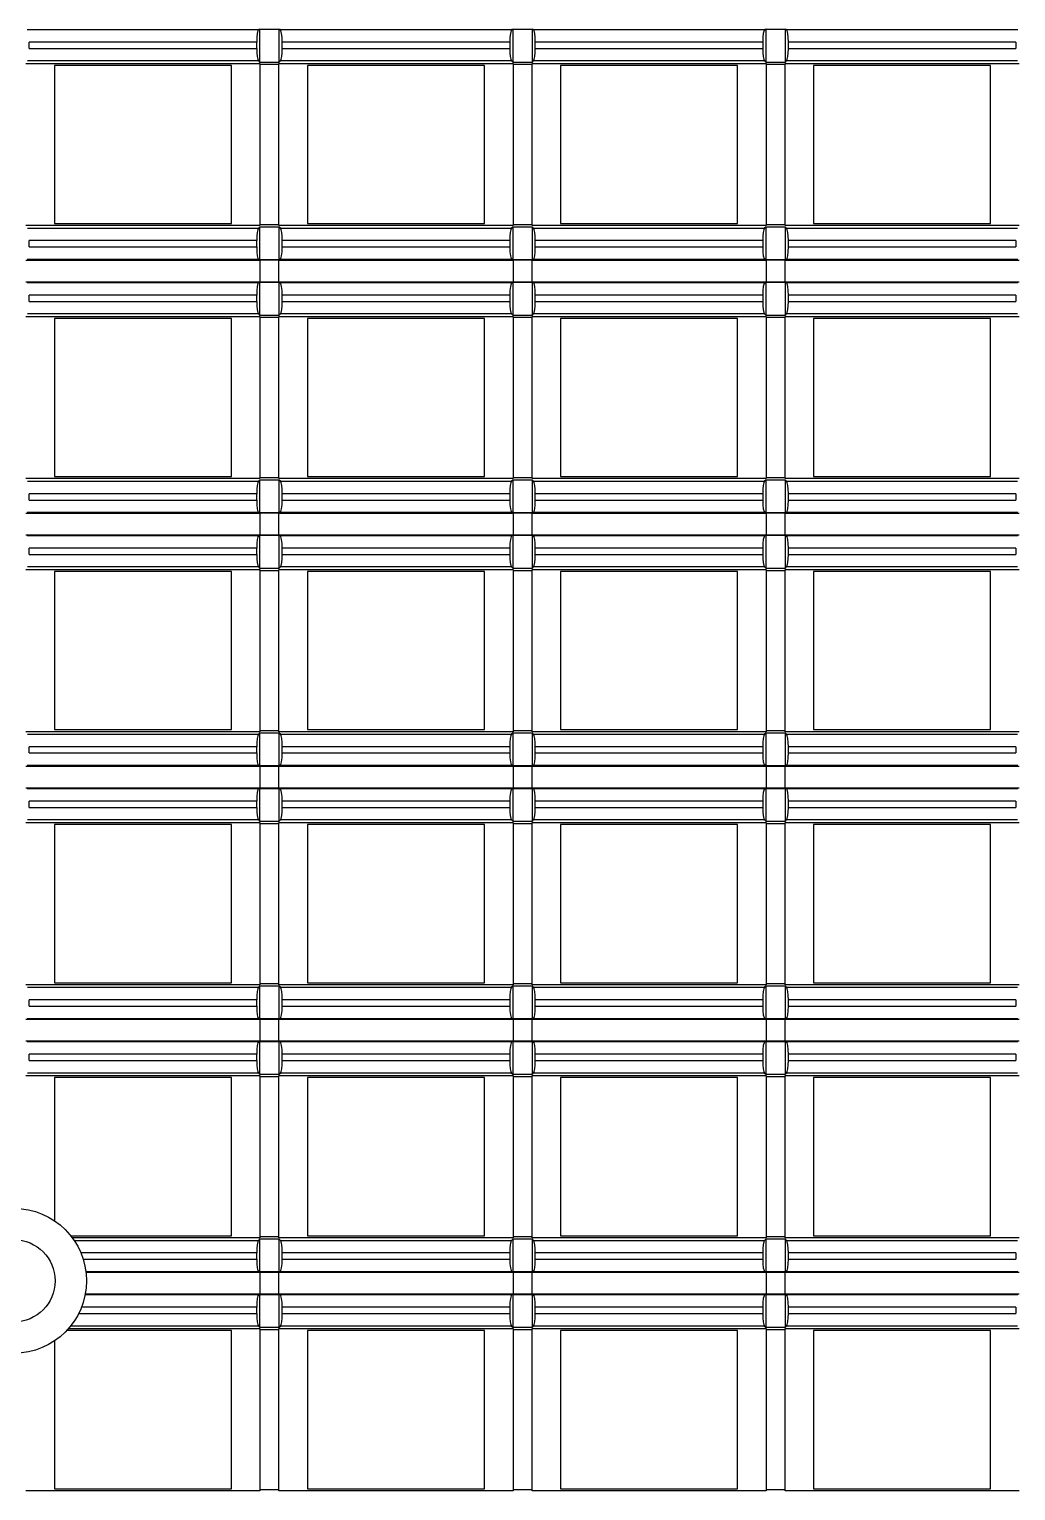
# Model space of a CAD drawing. Header units: inches. Extents: x 0 to 653, y 0 to 346.
# Drawn here: x 36.13 to 51.72, y 280.1 to 303.2 of the extents above; entities that cross this region are included whole.
import ezdxf

# ---------------------------------------------------------------- set-up
doc = ezdxf.new("R2010")
doc.units = ezdxf.units.IN
doc.header["$LTSCALE"] = 35.925693
doc.header["$MEASUREMENT"] = 0
doc.layers.get('0').update_dxf_attribs({"linetype": 'CONTINUOUS'})
doc.layers.add('2', color=7, linetype='CONTINUOUS')
doc.layers.add('71', color=7, linetype='CONTINUOUS')

msp = doc.modelspace()

# ---------------------------------------------------------------- linework, layer by layer
at = {"color": 3, "linetype": 'Continuous'}
msp.add_circle((35.885, 283.418), 0.65, dxfattribs=at)
at = {"layer": '2', "color": 132, "linetype": 'Continuous', "true_color": 0x00cccc}
for p, q in [((36.091, 303.199), (39.754, 303.199)), ((39.773, 303.203), (39.754, 303.199)), ((39.773, 302.679), (39.773, 303.203)), ((39.773, 303.203), (40.073, 303.203)), ((40.073, 303.203), (40.073, 302.679)), ((40.091, 303.199), (40.073, 303.203)), ((40.091, 303.199), (43.754, 303.199)), ((43.773, 303.203), (43.754, 303.199)), ((43.773, 302.679), (43.773, 303.203)), ((43.773, 303.203), (44.073, 303.203)), ((44.073, 303.203), (44.073, 302.679)), ((44.091, 303.199), (44.073, 303.203)), ((44.091, 303.199), (47.754, 303.199)), ((47.773, 303.203), (47.754, 303.199)), ((47.773, 302.679), (47.773, 303.203)), ((47.773, 303.203), (48.073, 303.203)), ((48.073, 303.203), (48.073, 302.679)), ((48.091, 303.199), (48.073, 303.203)), ((48.091, 303.199), (51.754, 303.199)), ((36.125, 302.9), (36.125, 302.999)), ((39.72, 302.999), (36.125, 302.999)), ((36.125, 302.9), (39.72, 302.9)), ((39.72, 302.999), (39.72, 302.9)), ((40.125, 302.9), (40.125, 302.999)), ((43.72, 302.999), (40.125, 302.999)), ((40.125, 302.9), (43.72, 302.9)), ((43.72, 302.999), (43.72, 302.9)), ((44.125, 302.9), (44.125, 302.999)), ((47.72, 302.999), (44.125, 302.999)), ((44.125, 302.9), (47.72, 302.9)), ((47.72, 302.999), (47.72, 302.9)), ((48.125, 302.9), (48.125, 302.999)), ((51.72, 302.999), (48.125, 302.999)), ((48.125, 302.9), (51.72, 302.9)), ((51.72, 302.999), (51.72, 302.9)), ((36.073, 302.662), (39.773, 302.662)), ((39.749, 302.703), (36.096, 302.703)), ((39.749, 302.703), (39.773, 302.679)), ((40.073, 302.679), (39.773, 302.679)), ((39.773, 302.662), (39.773, 300.099)), ((40.073, 302.679), (40.096, 302.703)), ((40.073, 300.099), (40.073, 302.662)), ((40.073, 302.662), (43.773, 302.662)), ((43.749, 302.703), (40.096, 302.703)), ((43.749, 302.703), (43.773, 302.679)), ((44.073, 302.679), (43.773, 302.679)), ((43.773, 302.662), (43.773, 300.099)), ((44.073, 302.679), (44.096, 302.703)), ((44.073, 300.099), (44.073, 302.662)), ((44.073, 302.662), (47.773, 302.662)), ((47.749, 302.703), (44.096, 302.703)), ((47.749, 302.703), (47.773, 302.679)), ((48.073, 302.679), (47.773, 302.679)), ((47.773, 302.662), (47.773, 300.099)), ((48.073, 302.679), (48.096, 302.703)), ((48.073, 300.099), (48.073, 302.662)), ((48.073, 302.662), (51.773, 302.662)), ((51.749, 302.703), (48.096, 302.703)), ((36.523, 302.63), (36.523, 300.13)), ((39.323, 302.63), (36.523, 302.63)), ((39.323, 300.13), (39.323, 302.63)), ((40.073, 302.644), (39.773, 302.644)), ((40.523, 302.63), (40.523, 300.13)), ((43.323, 302.63), (40.523, 302.63)), ((43.323, 300.13), (43.323, 302.63)), ((44.073, 302.644), (43.773, 302.644)), ((44.523, 302.63), (44.523, 300.13)), ((47.323, 302.63), (44.523, 302.63)), ((47.323, 300.13), (47.323, 302.63)), ((48.073, 302.644), (47.773, 302.644)), ((48.523, 302.63), (48.523, 300.13)), ((51.323, 302.63), (48.523, 302.63)), ((51.323, 300.13), (51.323, 302.63)), ((36.523, 300.13), (39.323, 300.13)), ((39.773, 300.117), (40.073, 300.117)), ((40.523, 300.13), (43.323, 300.13)), ((43.773, 300.117), (44.073, 300.117)), ((44.523, 300.13), (47.323, 300.13)), ((47.773, 300.117), (48.073, 300.117)), ((48.523, 300.13), (51.323, 300.13)), ((39.773, 300.099), (36.073, 300.099)), ((36.096, 300.058), (39.749, 300.058)), ((39.773, 300.081), (39.749, 300.058)), ((39.773, 299.558), (39.773, 300.081)), ((39.773, 300.081), (40.073, 300.081)), ((43.773, 300.099), (40.073, 300.099)), ((40.073, 300.081), (40.073, 299.558)), ((40.096, 300.058), (40.073, 300.081)), ((40.096, 300.058), (43.749, 300.058)), ((43.773, 300.081), (43.749, 300.058)), ((43.773, 299.558), (43.773, 300.081)), ((43.773, 300.081), (44.073, 300.081)), ((47.773, 300.099), (44.073, 300.099)), ((44.073, 300.081), (44.073, 299.558)), ((44.096, 300.058), (44.073, 300.081)), ((44.096, 300.058), (47.749, 300.058)), ((47.773, 300.081), (47.749, 300.058)), ((47.773, 299.558), (47.773, 300.081)), ((47.773, 300.081), (48.073, 300.081)), ((51.773, 300.099), (48.073, 300.099)), ((48.073, 300.081), (48.073, 299.558)), ((48.096, 300.058), (48.073, 300.081)), ((48.096, 300.058), (51.749, 300.058)), ((36.125, 299.761), (36.125, 299.861)), ((39.72, 299.861), (36.125, 299.861)), ((36.125, 299.761), (39.72, 299.761)), ((39.72, 299.861), (39.72, 299.761)), ((40.125, 299.761), (40.125, 299.861)), ((43.72, 299.861), (40.125, 299.861)), ((40.125, 299.761), (43.72, 299.761)), ((43.72, 299.861), (43.72, 299.761)), ((44.125, 299.761), (44.125, 299.861)), ((47.72, 299.861), (44.125, 299.861)), ((44.125, 299.761), (47.72, 299.761)), ((47.72, 299.861), (47.72, 299.761)), ((48.125, 299.761), (48.125, 299.861)), ((51.72, 299.861), (48.125, 299.861)), ((48.125, 299.761), (51.72, 299.761)), ((51.72, 299.861), (51.72, 299.761)), ((36.073, 299.554), (39.773, 299.554)), ((39.754, 299.562), (36.091, 299.562)), ((39.754, 299.562), (39.773, 299.558)), ((40.073, 299.558), (39.773, 299.558)), ((39.773, 299.554), (39.773, 299.206)), ((40.073, 299.551), (39.773, 299.551)), ((40.073, 299.558), (40.091, 299.562)), ((40.073, 299.206), (40.073, 299.554)), ((40.073, 299.554), (43.773, 299.554)), ((43.754, 299.562), (40.091, 299.562)), ((43.754, 299.562), (43.773, 299.558)), ((44.073, 299.558), (43.773, 299.558)), ((43.773, 299.554), (43.773, 299.206)), ((44.073, 299.551), (43.773, 299.551)), ((44.073, 299.558), (44.091, 299.562)), ((44.073, 299.206), (44.073, 299.554)), ((44.073, 299.554), (47.773, 299.554)), ((47.754, 299.562), (44.091, 299.562)), ((47.754, 299.562), (47.773, 299.558)), ((48.073, 299.558), (47.773, 299.558)), ((47.773, 299.554), (47.773, 299.206)), ((48.073, 299.551), (47.773, 299.551)), ((48.073, 299.558), (48.091, 299.562)), ((48.073, 299.206), (48.073, 299.554)), ((48.073, 299.554), (51.773, 299.554)), ((51.754, 299.562), (48.091, 299.562)), ((39.773, 299.206), (36.073, 299.206)), ((36.091, 299.199), (39.754, 299.199)), ((39.773, 299.203), (39.754, 299.199)), ((39.773, 299.21), (40.073, 299.21)), ((39.773, 298.679), (39.773, 299.203)), ((39.773, 299.203), (40.073, 299.203)), ((43.773, 299.206), (40.073, 299.206)), ((40.073, 299.203), (40.073, 298.679)), ((40.091, 299.199), (40.073, 299.203)), ((40.091, 299.199), (43.754, 299.199)), ((43.773, 299.203), (43.754, 299.199)), ((43.773, 299.21), (44.073, 299.21)), ((43.773, 298.679), (43.773, 299.203)), ((43.773, 299.203), (44.073, 299.203)), ((47.773, 299.206), (44.073, 299.206)), ((44.073, 299.203), (44.073, 298.679)), ((44.091, 299.199), (44.073, 299.203)), ((44.091, 299.199), (47.754, 299.199)), ((47.773, 299.203), (47.754, 299.199)), ((47.773, 299.21), (48.073, 299.21)), ((47.773, 298.679), (47.773, 299.203)), ((47.773, 299.203), (48.073, 299.203)), ((51.773, 299.206), (48.073, 299.206)), ((48.073, 299.203), (48.073, 298.679)), ((48.091, 299.199), (48.073, 299.203)), ((48.091, 299.199), (51.754, 299.199)), ((36.125, 298.9), (36.125, 298.999)), ((39.72, 298.999), (36.125, 298.999)), ((39.72, 298.999), (39.72, 298.9)), ((40.125, 298.9), (40.125, 298.999)), ((43.72, 298.999), (40.125, 298.999)), ((43.72, 298.999), (43.72, 298.9)), ((44.125, 298.9), (44.125, 298.999)), ((47.72, 298.999), (44.125, 298.999)), ((47.72, 298.999), (47.72, 298.9)), ((48.125, 298.9), (48.125, 298.999)), ((51.72, 298.999), (48.125, 298.999)), ((51.72, 298.999), (51.72, 298.9)), ((36.125, 298.9), (39.72, 298.9)), ((40.125, 298.9), (43.72, 298.9)), ((44.125, 298.9), (47.72, 298.9)), ((48.125, 298.9), (51.72, 298.9)), ((36.073, 298.662), (39.773, 298.662)), ((39.749, 298.703), (36.096, 298.703)), ((36.523, 298.63), (36.523, 296.13)), ((39.323, 298.63), (36.523, 298.63)), ((39.323, 296.13), (39.323, 298.63)), ((39.749, 298.703), (39.773, 298.679)), ((40.073, 298.679), (39.773, 298.679)), ((39.773, 298.662), (39.773, 296.099)), ((40.073, 298.644), (39.773, 298.644)), ((40.073, 298.679), (40.096, 298.703)), ((40.073, 296.099), (40.073, 298.662)), ((40.073, 298.662), (43.773, 298.662)), ((43.749, 298.703), (40.096, 298.703)), ((40.523, 298.63), (40.523, 296.13)), ((43.323, 298.63), (40.523, 298.63)), ((43.323, 296.13), (43.323, 298.63)), ((43.749, 298.703), (43.773, 298.679)), ((44.073, 298.679), (43.773, 298.679)), ((43.773, 298.662), (43.773, 296.099)), ((44.073, 298.644), (43.773, 298.644)), ((44.073, 298.679), (44.096, 298.703)), ((44.073, 296.099), (44.073, 298.662)), ((44.073, 298.662), (47.773, 298.662)), ((47.749, 298.703), (44.096, 298.703)), ((44.523, 298.63), (44.523, 296.13)), ((47.323, 298.63), (44.523, 298.63)), ((47.323, 296.13), (47.323, 298.63)), ((47.749, 298.703), (47.773, 298.679)), ((48.073, 298.679), (47.773, 298.679)), ((47.773, 298.662), (47.773, 296.099)), ((48.073, 298.644), (47.773, 298.644)), ((48.073, 298.679), (48.096, 298.703)), ((48.073, 296.099), (48.073, 298.662)), ((48.073, 298.662), (51.773, 298.662)), ((51.749, 298.703), (48.096, 298.703)), ((48.523, 298.63), (48.523, 296.13)), ((51.323, 298.63), (48.523, 298.63)), ((51.323, 296.13), (51.323, 298.63)), ((39.773, 296.099), (36.073, 296.099)), ((36.096, 296.058), (39.749, 296.058)), ((36.523, 296.13), (39.323, 296.13)), ((39.773, 296.081), (39.749, 296.058)), ((39.773, 296.117), (40.073, 296.117)), ((39.773, 295.558), (39.773, 296.081)), ((39.773, 296.081), (40.073, 296.081)), ((43.773, 296.099), (40.073, 296.099)), ((40.073, 296.081), (40.073, 295.558)), ((40.096, 296.058), (40.073, 296.081)), ((40.096, 296.058), (43.749, 296.058)), ((40.523, 296.13), (43.323, 296.13)), ((43.773, 296.081), (43.749, 296.058)), ((43.773, 296.117), (44.073, 296.117)), ((43.773, 295.558), (43.773, 296.081)), ((43.773, 296.081), (44.073, 296.081)), ((47.773, 296.099), (44.073, 296.099)), ((44.073, 296.081), (44.073, 295.558)), ((44.096, 296.058), (44.073, 296.081)), ((44.096, 296.058), (47.749, 296.058)), ((44.523, 296.13), (47.323, 296.13)), ((47.773, 296.081), (47.749, 296.058)), ((47.773, 296.117), (48.073, 296.117)), ((47.773, 295.558), (47.773, 296.081)), ((47.773, 296.081), (48.073, 296.081)), ((51.773, 296.099), (48.073, 296.099)), ((48.073, 296.081), (48.073, 295.558)), ((48.096, 296.058), (48.073, 296.081)), ((48.096, 296.058), (51.749, 296.058)), ((48.523, 296.13), (51.323, 296.13)), ((36.125, 295.761), (36.125, 295.861)), ((39.72, 295.861), (36.125, 295.861)), ((36.125, 295.761), (39.72, 295.761)), ((39.72, 295.861), (39.72, 295.761)), ((40.125, 295.761), (40.125, 295.861)), ((43.72, 295.861), (40.125, 295.861)), ((40.125, 295.761), (43.72, 295.761)), ((43.72, 295.861), (43.72, 295.761)), ((44.125, 295.761), (44.125, 295.861)), ((47.72, 295.861), (44.125, 295.861)), ((44.125, 295.761), (47.72, 295.761)), ((47.72, 295.861), (47.72, 295.761)), ((48.125, 295.761), (48.125, 295.861)), ((51.72, 295.861), (48.125, 295.861)), ((48.125, 295.761), (51.72, 295.761)), ((51.72, 295.861), (51.72, 295.761)), ((36.073, 295.554), (39.773, 295.554)), ((39.754, 295.562), (36.091, 295.562)), ((39.754, 295.562), (39.773, 295.558)), ((40.073, 295.558), (39.773, 295.558)), ((39.773, 295.554), (39.773, 295.206)), ((40.073, 295.551), (39.773, 295.551)), ((40.073, 295.558), (40.091, 295.562)), ((40.073, 295.206), (40.073, 295.554)), ((40.073, 295.554), (43.773, 295.554)), ((43.754, 295.562), (40.091, 295.562)), ((43.754, 295.562), (43.773, 295.558)), ((44.073, 295.558), (43.773, 295.558)), ((43.773, 295.554), (43.773, 295.206)), ((44.073, 295.551), (43.773, 295.551)), ((44.073, 295.558), (44.091, 295.562)), ((44.073, 295.206), (44.073, 295.554)), ((44.073, 295.554), (47.773, 295.554)), ((47.754, 295.562), (44.091, 295.562)), ((47.754, 295.562), (47.773, 295.558)), ((48.073, 295.558), (47.773, 295.558)), ((47.773, 295.554), (47.773, 295.206)), ((48.073, 295.551), (47.773, 295.551)), ((48.073, 295.558), (48.091, 295.562)), ((48.073, 295.206), (48.073, 295.554)), ((48.073, 295.554), (51.773, 295.554)), ((51.754, 295.562), (48.091, 295.562)), ((39.773, 295.206), (36.073, 295.206)), ((36.091, 295.199), (39.754, 295.199)), ((39.773, 295.203), (39.754, 295.199)), ((39.773, 295.21), (40.073, 295.21)), ((39.773, 294.679), (39.773, 295.203)), ((39.773, 295.203), (40.073, 295.203)), ((43.773, 295.206), (40.073, 295.206)), ((40.073, 295.203), (40.073, 294.679)), ((40.091, 295.199), (40.073, 295.203)), ((40.091, 295.199), (43.754, 295.199)), ((43.773, 295.203), (43.754, 295.199)), ((43.773, 295.21), (44.073, 295.21)), ((43.773, 294.679), (43.773, 295.203)), ((43.773, 295.203), (44.073, 295.203)), ((47.773, 295.206), (44.073, 295.206)), ((44.073, 295.203), (44.073, 294.679)), ((44.091, 295.199), (44.073, 295.203)), ((44.091, 295.199), (47.754, 295.199)), ((47.773, 295.203), (47.754, 295.199)), ((47.773, 295.21), (48.073, 295.21)), ((47.773, 294.679), (47.773, 295.203)), ((47.773, 295.203), (48.073, 295.203)), ((51.773, 295.206), (48.073, 295.206)), ((48.073, 295.203), (48.073, 294.679)), ((48.091, 295.199), (48.073, 295.203)), ((48.091, 295.199), (51.754, 295.199)), ((36.125, 294.9), (36.125, 294.999)), ((39.72, 294.999), (36.125, 294.999)), ((36.125, 294.9), (39.72, 294.9)), ((39.72, 294.999), (39.72, 294.9)), ((40.125, 294.9), (40.125, 294.999)), ((43.72, 294.999), (40.125, 294.999)), ((40.125, 294.9), (43.72, 294.9)), ((43.72, 294.999), (43.72, 294.9)), ((44.125, 294.9), (44.125, 294.999)), ((47.72, 294.999), (44.125, 294.999)), ((44.125, 294.9), (47.72, 294.9)), ((47.72, 294.999), (47.72, 294.9)), ((48.125, 294.9), (48.125, 294.999)), ((51.72, 294.999), (48.125, 294.999)), ((48.125, 294.9), (51.72, 294.9)), ((51.72, 294.999), (51.72, 294.9)), ((36.073, 294.662), (39.773, 294.662)), ((39.749, 294.703), (36.096, 294.703)), ((36.523, 294.63), (36.523, 292.131)), ((39.323, 294.63), (36.523, 294.63)), ((39.323, 292.131), (39.323, 294.63)), ((39.749, 294.703), (39.773, 294.679)), ((40.073, 294.679), (39.773, 294.679)), ((39.773, 294.662), (39.773, 292.099)), ((40.073, 294.644), (39.773, 294.644)), ((40.073, 294.679), (40.096, 294.703)), ((40.073, 292.099), (40.073, 294.662)), ((40.073, 294.662), (43.773, 294.662)), ((43.749, 294.703), (40.096, 294.703)), ((40.523, 294.63), (40.523, 292.131)), ((43.323, 294.63), (40.523, 294.63)), ((43.323, 292.131), (43.323, 294.63)), ((43.749, 294.703), (43.773, 294.679)), ((44.073, 294.679), (43.773, 294.679)), ((43.773, 294.662), (43.773, 292.099)), ((44.073, 294.644), (43.773, 294.644)), ((44.073, 294.679), (44.096, 294.703)), ((44.073, 292.099), (44.073, 294.662)), ((44.073, 294.662), (47.773, 294.662)), ((47.749, 294.703), (44.096, 294.703)), ((44.523, 294.63), (44.523, 292.131)), ((47.323, 294.63), (44.523, 294.63)), ((47.323, 292.131), (47.323, 294.63)), ((47.749, 294.703), (47.773, 294.679)), ((48.073, 294.679), (47.773, 294.679)), ((47.773, 294.662), (47.773, 292.099)), ((48.073, 294.644), (47.773, 294.644)), ((48.073, 294.679), (48.096, 294.703)), ((48.073, 292.099), (48.073, 294.662)), ((48.073, 294.662), (51.773, 294.662)), ((51.749, 294.703), (48.096, 294.703)), ((48.523, 294.63), (48.523, 292.131)), ((51.323, 294.63), (48.523, 294.63)), ((51.323, 292.131), (51.323, 294.63)), ((39.773, 292.099), (36.073, 292.099)), ((36.096, 292.058), (39.749, 292.058)), ((36.523, 292.131), (39.323, 292.131)), ((39.773, 292.082), (39.749, 292.058)), ((39.773, 292.117), (40.073, 292.117)), ((39.773, 291.558), (39.773, 292.082)), ((39.773, 292.082), (40.073, 292.082)), ((43.773, 292.099), (40.073, 292.099)), ((40.073, 292.082), (40.073, 291.558)), ((40.096, 292.058), (40.073, 292.082)), ((40.096, 292.058), (43.749, 292.058)), ((40.523, 292.131), (43.323, 292.131)), ((43.773, 292.082), (43.749, 292.058)), ((43.773, 292.117), (44.073, 292.117)), ((43.773, 291.558), (43.773, 292.082)), ((43.773, 292.082), (44.073, 292.082)), ((47.773, 292.099), (44.073, 292.099)), ((44.073, 292.082), (44.073, 291.558)), ((44.096, 292.058), (44.073, 292.082)), ((44.096, 292.058), (47.749, 292.058)), ((44.523, 292.131), (47.323, 292.131)), ((47.773, 292.082), (47.749, 292.058)), ((47.773, 292.117), (48.073, 292.117)), ((47.773, 291.558), (47.773, 292.082)), ((47.773, 292.082), (48.073, 292.082)), ((51.773, 292.099), (48.073, 292.099)), ((48.073, 292.082), (48.073, 291.558)), ((48.096, 292.058), (48.073, 292.082)), ((48.096, 292.058), (51.749, 292.058)), ((48.523, 292.131), (51.323, 292.131)), ((36.125, 291.762), (36.125, 291.861)), ((39.72, 291.861), (36.125, 291.861)), ((39.72, 291.861), (39.72, 291.762)), ((40.125, 291.762), (40.125, 291.861)), ((43.72, 291.861), (40.125, 291.861)), ((43.72, 291.861), (43.72, 291.762)), ((44.125, 291.762), (44.125, 291.861)), ((47.72, 291.861), (44.125, 291.861)), ((47.72, 291.861), (47.72, 291.762)), ((48.125, 291.762), (48.125, 291.861)), ((51.72, 291.861), (48.125, 291.861)), ((51.72, 291.861), (51.72, 291.762)), ((36.125, 291.762), (39.72, 291.762)), ((40.125, 291.762), (43.72, 291.762)), ((44.125, 291.762), (47.72, 291.762)), ((48.125, 291.762), (51.72, 291.762)), ((36.073, 291.554), (39.773, 291.554)), ((39.754, 291.562), (36.091, 291.562)), ((39.754, 291.562), (39.773, 291.558)), ((40.073, 291.558), (39.773, 291.558)), ((39.773, 291.554), (39.773, 291.207)), ((40.073, 291.551), (39.773, 291.551)), ((40.073, 291.558), (40.091, 291.562)), ((40.073, 291.207), (40.073, 291.554)), ((40.073, 291.554), (43.773, 291.554)), ((43.754, 291.562), (40.091, 291.562)), ((43.754, 291.562), (43.773, 291.558)), ((44.073, 291.558), (43.773, 291.558)), ((43.773, 291.554), (43.773, 291.207)), ((44.073, 291.551), (43.773, 291.551)), ((44.073, 291.558), (44.091, 291.562)), ((44.073, 291.207), (44.073, 291.554)), ((44.073, 291.554), (47.773, 291.554)), ((47.754, 291.562), (44.091, 291.562)), ((47.754, 291.562), (47.773, 291.558)), ((48.073, 291.558), (47.773, 291.558)), ((47.773, 291.554), (47.773, 291.207)), ((48.073, 291.551), (47.773, 291.551)), ((48.073, 291.558), (48.091, 291.562)), ((48.073, 291.207), (48.073, 291.554)), ((48.073, 291.554), (51.773, 291.554)), ((51.754, 291.562), (48.091, 291.562)), ((39.773, 291.207), (36.073, 291.207)), ((36.091, 291.199), (39.754, 291.199)), ((39.773, 291.203), (39.754, 291.199)), ((39.773, 291.21), (40.073, 291.21)), ((39.773, 290.679), (39.773, 291.203)), ((39.773, 291.203), (40.073, 291.203)), ((43.773, 291.207), (40.073, 291.207)), ((40.073, 291.203), (40.073, 290.679)), ((40.091, 291.199), (40.073, 291.203)), ((40.091, 291.199), (43.754, 291.199)), ((43.773, 291.203), (43.754, 291.199)), ((43.773, 291.21), (44.073, 291.21)), ((43.773, 290.679), (43.773, 291.203)), ((43.773, 291.203), (44.073, 291.203)), ((47.773, 291.207), (44.073, 291.207)), ((44.073, 291.203), (44.073, 290.679)), ((44.091, 291.199), (44.073, 291.203)), ((44.091, 291.199), (47.754, 291.199)), ((47.773, 291.203), (47.754, 291.199)), ((47.773, 291.21), (48.073, 291.21)), ((47.773, 290.679), (47.773, 291.203)), ((47.773, 291.203), (48.073, 291.203)), ((51.773, 291.207), (48.073, 291.207)), ((48.073, 291.203), (48.073, 290.679)), ((48.091, 291.199), (48.073, 291.203)), ((48.091, 291.199), (51.754, 291.199)), ((36.125, 290.9), (36.125, 291)), ((39.72, 291), (36.125, 291)), ((36.125, 290.9), (39.72, 290.9)), ((39.72, 291), (39.72, 290.9)), ((40.125, 290.9), (40.125, 291)), ((43.72, 291), (40.125, 291)), ((40.125, 290.9), (43.72, 290.9)), ((43.72, 291), (43.72, 290.9)), ((44.125, 290.9), (44.125, 291)), ((47.72, 291), (44.125, 291)), ((44.125, 290.9), (47.72, 290.9)), ((47.72, 291), (47.72, 290.9)), ((48.125, 290.9), (48.125, 291)), ((51.72, 291), (48.125, 291)), ((48.125, 290.9), (51.72, 290.9)), ((51.72, 291), (51.72, 290.9)), ((36.073, 290.662), (39.773, 290.662)), ((39.749, 290.703), (36.096, 290.703)), ((39.749, 290.703), (39.773, 290.679)), ((40.073, 290.679), (39.773, 290.679)), ((39.773, 290.662), (39.773, 288.099)), ((40.073, 290.644), (39.773, 290.644)), ((40.073, 290.679), (40.096, 290.703)), ((40.073, 288.099), (40.073, 290.662)), ((40.073, 290.662), (43.773, 290.662)), ((43.749, 290.703), (40.096, 290.703)), ((43.749, 290.703), (43.773, 290.679)), ((44.073, 290.679), (43.773, 290.679)), ((43.773, 290.662), (43.773, 288.099)), ((44.073, 290.644), (43.773, 290.644)), ((44.073, 290.679), (44.096, 290.703)), ((44.073, 288.099), (44.073, 290.662)), ((44.073, 290.662), (47.773, 290.662)), ((47.749, 290.703), (44.096, 290.703)), ((47.749, 290.703), (47.773, 290.679)), ((48.073, 290.679), (47.773, 290.679)), ((47.773, 290.662), (47.773, 288.099)), ((48.073, 290.644), (47.773, 290.644)), ((48.073, 290.679), (48.096, 290.703)), ((48.073, 288.099), (48.073, 290.662)), ((48.073, 290.662), (51.773, 290.662)), ((51.749, 290.703), (48.096, 290.703)), ((36.523, 290.631), (36.523, 288.131)), ((39.323, 290.631), (36.523, 290.631)), ((39.323, 288.131), (39.323, 290.631)), ((40.523, 290.631), (40.523, 288.131)), ((43.323, 290.631), (40.523, 290.631)), ((43.323, 288.131), (43.323, 290.631)), ((44.523, 290.631), (44.523, 288.131)), ((47.323, 290.631), (44.523, 290.631)), ((47.323, 288.131), (47.323, 290.631)), ((48.523, 290.631), (48.523, 288.131)), ((51.323, 290.631), (48.523, 290.631)), ((51.323, 288.131), (51.323, 290.631)), ((36.523, 288.131), (39.323, 288.131)), ((39.773, 288.117), (40.073, 288.117)), ((40.523, 288.131), (43.323, 288.131)), ((43.773, 288.117), (44.073, 288.117)), ((44.523, 288.131), (47.323, 288.131)), ((47.773, 288.117), (48.073, 288.117)), ((48.523, 288.131), (51.323, 288.131)), ((39.773, 288.099), (36.073, 288.099)), ((36.096, 288.058), (39.749, 288.058)), ((39.773, 288.082), (39.749, 288.058)), ((39.773, 287.558), (39.773, 288.082)), ((39.773, 288.082), (40.073, 288.082)), ((43.773, 288.099), (40.073, 288.099)), ((40.073, 288.082), (40.073, 287.558)), ((40.096, 288.058), (40.073, 288.082)), ((40.096, 288.058), (43.749, 288.058)), ((43.773, 288.082), (43.749, 288.058)), ((43.773, 287.558), (43.773, 288.082)), ((43.773, 288.082), (44.073, 288.082)), ((47.773, 288.099), (44.073, 288.099)), ((44.073, 288.082), (44.073, 287.558)), ((44.096, 288.058), (44.073, 288.082)), ((44.096, 288.058), (47.749, 288.058)), ((47.773, 288.082), (47.749, 288.058)), ((47.773, 287.558), (47.773, 288.082)), ((47.773, 288.082), (48.073, 288.082)), ((51.773, 288.099), (48.073, 288.099)), ((48.073, 288.082), (48.073, 287.558)), ((48.096, 288.058), (48.073, 288.082)), ((48.096, 288.058), (51.749, 288.058)), ((36.125, 287.762), (36.125, 287.861)), ((39.72, 287.861), (36.125, 287.861)), ((36.125, 287.762), (39.72, 287.762)), ((39.72, 287.861), (39.72, 287.762)), ((40.125, 287.762), (40.125, 287.861)), ((43.72, 287.861), (40.125, 287.861)), ((40.125, 287.762), (43.72, 287.762)), ((43.72, 287.861), (43.72, 287.762)), ((44.125, 287.762), (44.125, 287.861)), ((47.72, 287.861), (44.125, 287.861)), ((44.125, 287.762), (47.72, 287.762)), ((47.72, 287.861), (47.72, 287.762)), ((48.125, 287.762), (48.125, 287.861)), ((51.72, 287.861), (48.125, 287.861)), ((48.125, 287.762), (51.72, 287.762)), ((51.72, 287.861), (51.72, 287.762)), ((36.073, 287.555), (39.773, 287.555)), ((39.754, 287.562), (36.091, 287.562)), ((39.754, 287.562), (39.773, 287.558)), ((40.073, 287.558), (39.773, 287.558)), ((39.773, 287.555), (39.773, 287.207)), ((40.073, 287.551), (39.773, 287.551)), ((40.073, 287.558), (40.091, 287.562)), ((40.073, 287.207), (40.073, 287.555)), ((40.073, 287.555), (43.773, 287.555)), ((43.754, 287.562), (40.091, 287.562)), ((43.754, 287.562), (43.773, 287.558)), ((44.073, 287.558), (43.773, 287.558)), ((43.773, 287.555), (43.773, 287.207)), ((44.073, 287.551), (43.773, 287.551)), ((44.073, 287.558), (44.091, 287.562)), ((44.073, 287.207), (44.073, 287.555)), ((44.073, 287.555), (47.773, 287.555)), ((47.754, 287.562), (44.091, 287.562)), ((47.754, 287.562), (47.773, 287.558)), ((48.073, 287.558), (47.773, 287.558)), ((47.773, 287.555), (47.773, 287.207)), ((48.073, 287.551), (47.773, 287.551)), ((48.073, 287.558), (48.091, 287.562)), ((48.073, 287.207), (48.073, 287.555)), ((48.073, 287.555), (51.773, 287.555)), ((51.754, 287.562), (48.091, 287.562)), ((39.773, 287.207), (36.073, 287.207)), ((36.091, 287.199), (39.754, 287.199)), ((39.773, 287.203), (39.754, 287.199)), ((39.773, 287.21), (40.073, 287.21)), ((39.773, 286.68), (39.773, 287.203)), ((39.773, 287.203), (40.073, 287.203)), ((43.773, 287.207), (40.073, 287.207)), ((40.073, 287.203), (40.073, 286.68)), ((40.091, 287.199), (40.073, 287.203)), ((40.091, 287.199), (43.754, 287.199)), ((43.773, 287.203), (43.754, 287.199)), ((43.773, 287.21), (44.073, 287.21)), ((43.773, 286.68), (43.773, 287.203)), ((43.773, 287.203), (44.073, 287.203)), ((47.773, 287.207), (44.073, 287.207)), ((44.073, 287.203), (44.073, 286.68)), ((44.091, 287.199), (44.073, 287.203)), ((44.091, 287.199), (47.754, 287.199)), ((47.773, 287.203), (47.754, 287.199)), ((47.773, 287.21), (48.073, 287.21)), ((47.773, 286.68), (47.773, 287.203)), ((47.773, 287.203), (48.073, 287.203)), ((51.773, 287.207), (48.073, 287.207)), ((48.073, 287.203), (48.073, 286.68)), ((48.091, 287.199), (48.073, 287.203)), ((48.091, 287.199), (51.754, 287.199)), ((36.125, 286.9), (36.125, 287)), ((39.72, 287), (36.125, 287)), ((39.72, 287), (39.72, 286.9)), ((40.125, 286.9), (40.125, 287)), ((43.72, 287), (40.125, 287)), ((43.72, 287), (43.72, 286.9)), ((44.125, 286.9), (44.125, 287)), ((47.72, 287), (44.125, 287)), ((47.72, 287), (47.72, 286.9)), ((48.125, 286.9), (48.125, 287)), ((51.72, 287), (48.125, 287)), ((51.72, 287), (51.72, 286.9)), ((36.125, 286.9), (39.72, 286.9)), ((40.125, 286.9), (43.72, 286.9)), ((44.125, 286.9), (47.72, 286.9)), ((48.125, 286.9), (51.72, 286.9)), ((36.073, 286.662), (39.773, 286.662)), ((39.749, 286.703), (36.096, 286.703)), ((36.523, 286.631), (36.523, 284.37)), ((39.323, 286.631), (36.523, 286.631)), ((39.323, 284.131), (39.323, 286.631)), ((39.749, 286.703), (39.773, 286.68)), ((40.073, 286.68), (39.773, 286.68)), ((39.773, 286.662), (39.773, 284.099)), ((40.073, 286.644), (39.773, 286.644)), ((40.073, 286.68), (40.096, 286.703)), ((40.073, 284.099), (40.073, 286.662)), ((40.073, 286.662), (43.773, 286.662)), ((43.749, 286.703), (40.096, 286.703)), ((40.523, 286.631), (40.523, 284.131)), ((43.323, 286.631), (40.523, 286.631)), ((43.323, 284.131), (43.323, 286.631)), ((43.749, 286.703), (43.773, 286.68)), ((44.073, 286.68), (43.773, 286.68)), ((43.773, 286.662), (43.773, 284.099)), ((44.073, 286.644), (43.773, 286.644)), ((44.073, 286.68), (44.096, 286.703)), ((44.073, 284.099), (44.073, 286.662)), ((44.073, 286.662), (47.773, 286.662)), ((47.749, 286.703), (44.096, 286.703)), ((44.523, 286.631), (44.523, 284.131)), ((47.323, 286.631), (44.523, 286.631)), ((47.323, 284.131), (47.323, 286.631)), ((47.749, 286.703), (47.773, 286.68)), ((48.073, 286.68), (47.773, 286.68)), ((47.773, 286.662), (47.773, 284.099)), ((48.073, 286.644), (47.773, 286.644)), ((48.073, 286.68), (48.096, 286.703)), ((48.073, 284.099), (48.073, 286.662)), ((48.073, 286.662), (51.773, 286.662)), ((51.749, 286.703), (48.096, 286.703)), ((48.523, 286.631), (48.523, 284.131)), ((51.323, 286.631), (48.523, 286.631)), ((51.323, 284.131), (51.323, 286.631)), ((36.782, 284.131), (39.323, 284.131)), ((39.773, 284.099), (36.806, 284.099)), ((36.835, 284.058), (39.749, 284.058)), ((39.773, 284.082), (39.749, 284.058)), ((39.773, 284.117), (40.073, 284.117)), ((39.773, 283.558), (39.773, 284.082)), ((39.773, 284.082), (40.073, 284.082)), ((43.773, 284.099), (40.073, 284.099)), ((40.073, 284.082), (40.073, 283.558)), ((40.096, 284.058), (40.073, 284.082)), ((40.096, 284.058), (43.749, 284.058)), ((40.523, 284.131), (43.323, 284.131)), ((43.773, 284.082), (43.749, 284.058)), ((43.773, 284.117), (44.073, 284.117)), ((43.773, 283.558), (43.773, 284.082)), ((43.773, 284.082), (44.073, 284.082)), ((47.773, 284.099), (44.073, 284.099)), ((44.073, 284.082), (44.073, 283.558)), ((44.096, 284.058), (44.073, 284.082)), ((44.096, 284.058), (47.749, 284.058)), ((44.523, 284.131), (47.323, 284.131)), ((47.773, 284.082), (47.749, 284.058)), ((47.773, 284.117), (48.073, 284.117)), ((47.773, 283.558), (47.773, 284.082)), ((47.773, 284.082), (48.073, 284.082)), ((51.773, 284.099), (48.073, 284.099)), ((48.073, 284.082), (48.073, 283.558)), ((48.096, 284.058), (48.073, 284.082)), ((48.096, 284.058), (51.749, 284.058)), ((48.523, 284.131), (51.323, 284.131)), ((39.72, 283.861), (36.941, 283.861)), ((36.978, 283.762), (39.72, 283.762)), ((39.72, 283.861), (39.72, 283.762)), ((40.125, 283.762), (40.125, 283.861)), ((43.72, 283.861), (40.125, 283.861)), ((40.125, 283.762), (43.72, 283.762)), ((43.72, 283.861), (43.72, 283.762)), ((44.125, 283.762), (44.125, 283.861)), ((47.72, 283.861), (44.125, 283.861)), ((44.125, 283.762), (47.72, 283.762)), ((47.72, 283.861), (47.72, 283.762)), ((48.125, 283.762), (48.125, 283.861)), ((51.72, 283.861), (48.125, 283.861)), ((48.125, 283.762), (51.72, 283.762)), ((51.72, 283.861), (51.72, 283.762)), ((39.754, 283.562), (37.021, 283.562)), ((37.022, 283.555), (39.773, 283.555)), ((39.754, 283.562), (39.773, 283.558)), ((40.073, 283.558), (39.773, 283.558)), ((39.773, 283.555), (39.773, 283.207)), ((40.073, 283.551), (39.773, 283.551)), ((40.073, 283.558), (40.091, 283.562)), ((40.073, 283.207), (40.073, 283.555)), ((40.073, 283.555), (43.773, 283.555)), ((43.754, 283.562), (40.091, 283.562)), ((43.754, 283.562), (43.773, 283.558)), ((44.073, 283.558), (43.773, 283.558)), ((43.773, 283.555), (43.773, 283.207)), ((44.073, 283.551), (43.773, 283.551)), ((44.073, 283.558), (44.091, 283.562)), ((44.073, 283.207), (44.073, 283.555)), ((44.073, 283.555), (47.773, 283.555)), ((47.754, 283.562), (44.091, 283.562)), ((47.754, 283.562), (47.773, 283.558)), ((48.073, 283.558), (47.773, 283.558)), ((47.773, 283.555), (47.773, 283.207)), ((48.073, 283.551), (47.773, 283.551)), ((48.073, 283.558), (48.091, 283.562)), ((48.073, 283.207), (48.073, 283.555)), ((48.073, 283.555), (51.773, 283.555)), ((51.754, 283.562), (48.091, 283.562)), ((37.009, 283.2), (39.754, 283.2)), ((39.773, 283.207), (37.011, 283.207)), ((39.773, 283.203), (39.754, 283.2)), ((39.773, 283.21), (40.073, 283.21)), ((39.773, 282.68), (39.773, 283.203)), ((39.773, 283.203), (40.073, 283.203)), ((43.773, 283.207), (40.073, 283.207)), ((40.073, 283.203), (40.073, 282.68)), ((40.091, 283.2), (40.073, 283.203)), ((40.091, 283.2), (43.754, 283.2)), ((43.773, 283.203), (43.754, 283.2)), ((43.773, 283.21), (44.073, 283.21)), ((43.773, 282.68), (43.773, 283.203)), ((43.773, 283.203), (44.073, 283.203)), ((47.773, 283.207), (44.073, 283.207)), ((44.073, 283.203), (44.073, 282.68)), ((44.091, 283.2), (44.073, 283.203)), ((44.091, 283.2), (47.754, 283.2)), ((47.773, 283.203), (47.754, 283.2)), ((47.773, 283.21), (48.073, 283.21)), ((47.773, 282.68), (47.773, 283.203)), ((47.773, 283.203), (48.073, 283.203)), ((51.773, 283.207), (48.073, 283.207)), ((48.073, 283.203), (48.073, 282.68)), ((48.091, 283.2), (48.073, 283.203)), ((48.091, 283.2), (51.754, 283.2)), ((36.906, 282.9), (39.72, 282.9)), ((39.72, 283), (36.951, 283)), ((39.72, 283), (39.72, 282.9)), ((40.125, 282.9), (40.125, 283)), ((43.72, 283), (40.125, 283)), ((40.125, 282.9), (43.72, 282.9)), ((43.72, 283), (43.72, 282.9)), ((44.125, 282.9), (44.125, 283)), ((47.72, 283), (44.125, 283)), ((44.125, 282.9), (47.72, 282.9)), ((47.72, 283), (47.72, 282.9)), ((48.125, 282.9), (48.125, 283)), ((51.72, 283), (48.125, 283)), ((48.125, 282.9), (51.72, 282.9)), ((51.72, 283), (51.72, 282.9)), ((39.323, 282.631), (36.716, 282.631)), ((36.745, 282.662), (39.773, 282.662)), ((39.749, 282.703), (36.779, 282.703)), ((39.323, 280.131), (39.323, 282.631)), ((39.749, 282.703), (39.773, 282.68)), ((40.073, 282.68), (39.773, 282.68)), ((39.773, 282.662), (39.773, 280.099)), ((40.073, 282.644), (39.773, 282.644)), ((40.073, 282.68), (40.096, 282.703)), ((40.073, 280.099), (40.073, 282.662)), ((40.073, 282.662), (43.773, 282.662)), ((43.749, 282.703), (40.096, 282.703)), ((40.523, 282.631), (40.523, 280.131)), ((43.323, 282.631), (40.523, 282.631)), ((43.323, 280.131), (43.323, 282.631)), ((43.749, 282.703), (43.773, 282.68)), ((44.073, 282.68), (43.773, 282.68)), ((43.773, 282.662), (43.773, 280.099)), ((44.073, 282.644), (43.773, 282.644)), ((44.073, 282.68), (44.096, 282.703)), ((44.073, 280.099), (44.073, 282.662)), ((44.073, 282.662), (47.773, 282.662)), ((47.749, 282.703), (44.096, 282.703)), ((44.523, 282.631), (44.523, 280.131)), ((47.323, 282.631), (44.523, 282.631)), ((47.323, 280.131), (47.323, 282.631)), ((47.749, 282.703), (47.773, 282.68)), ((48.073, 282.68), (47.773, 282.68)), ((47.773, 282.662), (47.773, 280.099)), ((48.073, 282.644), (47.773, 282.644)), ((48.073, 282.68), (48.096, 282.703)), ((48.073, 280.099), (48.073, 282.662)), ((48.073, 282.662), (51.773, 282.662)), ((51.749, 282.703), (48.096, 282.703)), ((48.523, 282.631), (48.523, 280.131)), ((51.323, 282.631), (48.523, 282.631)), ((51.323, 280.131), (51.323, 282.631)), ((36.523, 282.467), (36.523, 280.131)), ((39.773, 280.099), (36.073, 280.099)), ((36.523, 280.131), (39.323, 280.131)), ((39.773, 280.117), (40.073, 280.117)), ((43.773, 280.099), (40.073, 280.099)), ((40.523, 280.131), (43.323, 280.131)), ((43.773, 280.117), (44.073, 280.117)), ((47.773, 280.099), (44.073, 280.099)), ((44.523, 280.131), (47.323, 280.131)), ((47.773, 280.117), (48.073, 280.117)), ((51.773, 280.099), (48.073, 280.099)), ((48.523, 280.131), (51.323, 280.131))]:
    msp.add_line(p, q, dxfattribs=at)
for centre, start_param, end_param in [((39.756, 302.999), 0.034907, 1.570796), ((40.09, 302.999), -1.570796, -0.034907), ((43.756, 302.999), 0.034907, 1.570796), ((44.09, 302.999), -1.570796, -0.034907), ((47.755, 302.999), 0.034907, 1.570796), ((48.09, 302.999), -1.570796, -0.034907), ((39.756, 302.9), -4.712389, -3.316126), ((40.09, 302.9), -2.96706, -1.570796), ((43.756, 302.9), -4.712389, -3.316126), ((44.09, 302.9), -2.96706, -1.570796), ((47.755, 302.9), -4.712389, -3.316126), ((48.09, 302.9), -2.96706, -1.570796), ((39.756, 299.861), 0.174533, 1.570796), ((40.09, 299.861), -1.570796, -0.174533), ((43.756, 299.861), 0.174533, 1.570796), ((44.09, 299.861), -1.570796, -0.174533), ((47.755, 299.861), 0.174533, 1.570796), ((48.09, 299.861), -1.570796, -0.174533), ((39.756, 299.761), -4.712389, -3.176499), ((40.09, 299.761), -3.106686, -1.570796), ((43.756, 299.761), 1.570796, 3.106686), ((44.09, 299.761), -3.106686, -1.570796), ((47.755, 299.761), -4.712389, -3.176499), ((48.09, 299.761), -3.106686, -1.570796), ((39.756, 298.999), 0.034907, 1.570796), ((40.09, 298.999), -1.570796, -0.034907), ((43.756, 298.999), 0.034907, 1.570796), ((44.09, 298.999), -1.570796, -0.034907), ((47.755, 298.999), 0.034907, 1.570796), ((48.09, 298.999), -1.570796, -0.034907), ((39.756, 298.9), 1.570796, 2.96706), ((40.09, 298.9), -2.96706, -1.570796), ((43.756, 298.9), 1.570796, 2.96706), ((44.09, 298.9), -2.96706, -1.570796), ((47.755, 298.9), 1.570796, 2.96706), ((48.09, 298.9), -2.96706, -1.570796), ((39.756, 295.861), 0.174533, 1.570796), ((40.09, 295.861), -1.570796, -0.174533), ((43.756, 295.861), 0.174533, 1.570796), ((44.09, 295.861), -1.570796, -0.174533), ((47.755, 295.861), 0.174533, 1.570796), ((48.09, 295.861), -1.570796, -0.174533), ((39.756, 295.761), -4.712389, -3.176499), ((40.09, 295.761), -3.106686, -1.570796), ((43.756, 295.761), 1.570796, 3.106686), ((44.09, 295.761), -3.106686, -1.570796), ((47.755, 295.761), -4.712389, -3.176499), ((48.09, 295.761), -3.106686, -1.570796), ((39.756, 294.999), 0.034907, 1.570796), ((40.09, 294.999), -1.570796, -0.034907), ((43.756, 294.999), 0.034907, 1.570796), ((44.09, 294.999), -1.570796, -0.034907), ((47.755, 294.999), 0.034907, 1.570796), ((48.09, 294.999), -1.570796, -0.034907), ((39.756, 294.9), 1.570796, 2.96706), ((40.09, 294.9), -2.96706, -1.570796), ((43.756, 294.9), 1.570796, 2.96706), ((44.09, 294.9), -2.96706, -1.570796), ((47.755, 294.9), 1.570796, 2.96706), ((48.09, 294.9), -2.96706, -1.570796), ((39.756, 291.861), 0.174533, 1.570796), ((40.09, 291.861), -1.570796, -0.174533), ((43.756, 291.861), 0.174533, 1.570796), ((44.09, 291.861), -1.570796, -0.174533), ((47.755, 291.861), 0.174533, 1.570796), ((48.09, 291.861), -1.570796, -0.174533), ((39.756, 291.762), -4.712389, -3.176499), ((40.09, 291.762), -3.106686, -1.570796), ((43.756, 291.762), 1.570796, 3.106686), ((44.09, 291.762), -3.106686, -1.570796), ((47.755, 291.762), -4.712389, -3.176499), ((48.09, 291.762), -3.106686, -1.570796), ((39.756, 291), 0.034907, 1.570796), ((40.09, 291), -1.570796, -0.034907), ((43.756, 291), 0.034907, 1.570796), ((44.09, 291), -1.570796, -0.034907), ((47.755, 291), 0.034907, 1.570796), ((48.09, 291), -1.570796, -0.034907), ((39.756, 290.9), 1.570796, 2.96706), ((40.09, 290.9), -2.96706, -1.570796), ((43.756, 290.9), 1.570796, 2.96706), ((44.09, 290.9), -2.96706, -1.570796), ((47.755, 290.9), 1.570796, 2.96706), ((48.09, 290.9), -2.96706, -1.570796), ((39.756, 287.861), 0.174533, 1.570796), ((40.09, 287.861), -1.570796, -0.174533), ((43.756, 287.861), 0.174533, 1.570796), ((44.09, 287.861), -1.570796, -0.174533), ((47.755, 287.861), 0.174533, 1.570796), ((48.09, 287.861), -1.570796, -0.174533), ((39.756, 287.762), -4.712389, -3.176499), ((40.09, 287.762), -3.106686, -1.570796), ((43.756, 287.762), 1.570796, 3.106686), ((44.09, 287.762), -3.106686, -1.570796), ((47.755, 287.762), -4.712389, -3.176499), ((48.09, 287.762), -3.106686, -1.570796), ((39.756, 287), 0.034907, 1.570796), ((40.09, 287), -1.570796, -0.034907), ((43.756, 287), 0.034907, 1.570796), ((44.09, 287), -1.570796, -0.034907), ((47.755, 287), 0.034907, 1.570796), ((48.09, 287), -1.570796, -0.034907), ((39.756, 286.9), 1.570796, 2.96706), ((40.09, 286.9), -2.96706, -1.570796), ((43.756, 286.9), 1.570796, 2.96706), ((44.09, 286.9), -2.96706, -1.570796), ((47.755, 286.9), 1.570796, 2.96706), ((48.09, 286.9), -2.96706, -1.570796), ((39.756, 283.861), 0.174533, 1.570796), ((40.09, 283.861), -1.570796, -0.174533), ((43.756, 283.861), 0.174533, 1.570796), ((44.09, 283.861), -1.570796, -0.174533), ((47.755, 283.861), 0.174533, 1.570796), ((48.09, 283.861), -1.570796, -0.174533), ((39.756, 283.762), -4.712389, -3.176499), ((40.09, 283.762), -3.106686, -1.570796), ((43.756, 283.762), 1.570796, 3.106686), ((44.09, 283.762), -3.106686, -1.570796), ((47.755, 283.762), 1.570796, 3.106686), ((48.09, 283.762), -3.106686, -1.570796), ((39.756, 283), 0.034907, 1.570796), ((40.09, 283), -1.570796, -0.034907), ((43.756, 283), 0.034907, 1.570796), ((44.09, 283), -1.570796, -0.034907), ((47.755, 283), 0.034907, 1.570796), ((48.09, 283), -1.570796, -0.034907), ((39.756, 282.9), 1.570796, 2.96706), ((40.09, 282.9), -2.96706, -1.570796), ((43.756, 282.9), 1.570796, 2.96706), ((44.09, 282.9), -2.96706, -1.570796), ((47.755, 282.9), 1.570796, 2.96706), ((48.09, 282.9), -2.96706, -1.570796)]:
    msp.add_ellipse(centre, major_axis=(0, 0.2), ratio=0.176327, start_param=start_param, end_param=end_param, dxfattribs=at)
at = {"layer": '71', "color": 3, "linetype": 'Continuous'}
msp.add_circle((35.885, 283.418), 1.145, dxfattribs=at)

doc.saveas('drawing.dxf')
